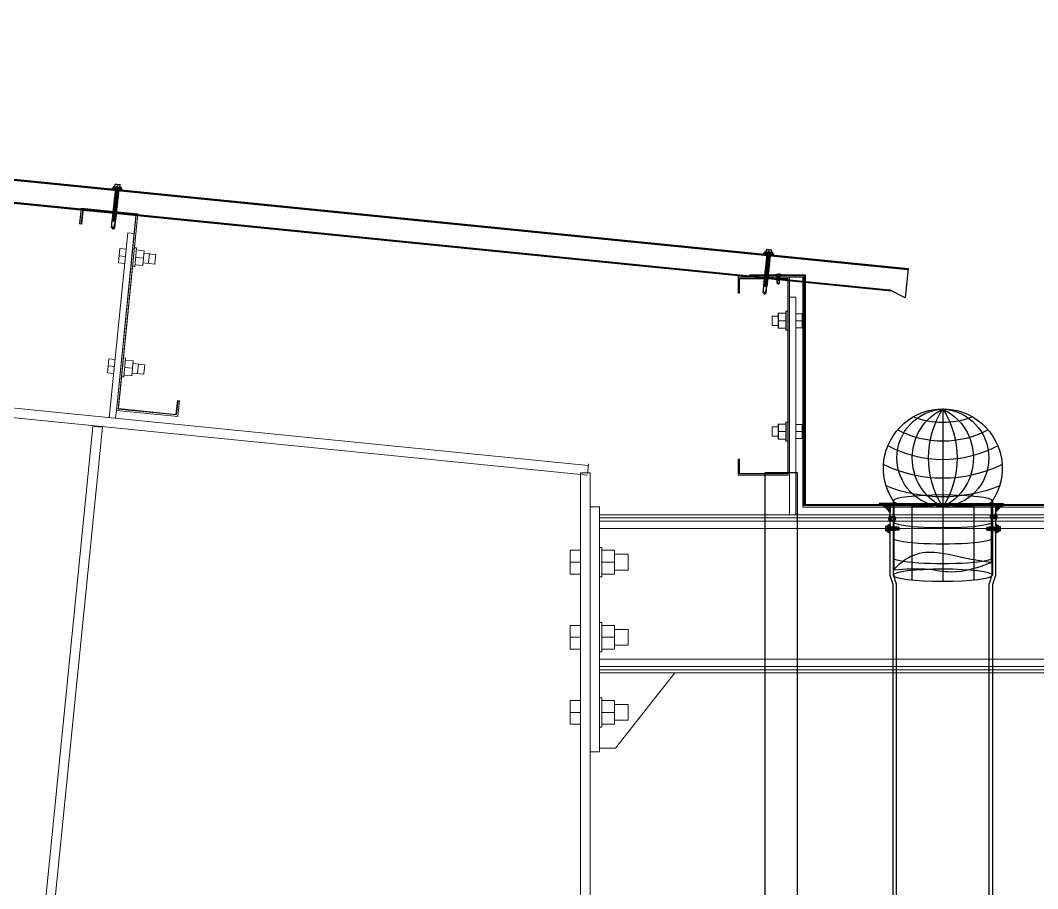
# Model space of a CAD drawing. Header units: inches. Extents: x 1359 to 46357, y -3807 to 191.
# Drawn here: x 23796.55 to 23809.41, y -935.74 to -924.76 of the extents above; entities that cross this region are included whole.
import ezdxf

# ---------------------------------------------------------------- set-up
doc = ezdxf.new("R2010")
doc.units = ezdxf.units.IN
doc.header["$MEASUREMENT"] = 0
doc.linetypes.add('DASHED2', pattern=[9.525, 6.35, -3.175])
for name, color, linetype in [('2', 2, 'Continuous'), ('DOWNPOUT', 52, 'Continuous'), ('flashing', 6, 'Continuous'), ('ROOFING', 4, 'Continuous'), ('STRUCTURE', 1, 'Continuous')]:
    doc.layers.add(name, color=color, linetype=linetype)
for name, color, linetype, lineweight in [('Bolt', 1, 'Continuous', 0), ('Part', 1, 'Continuous', 0), ('S-STEEL-BEAM', 3, 'Continuous', 0)]:
    doc.layers.add(name, color=color, linetype=linetype, lineweight=lineweight)

# ---------------------------------------------------------------- blocks, each defined once
blk = doc.blocks.new('*A698')
at = {"layer": 'S-STEEL-BEAM', "color": 2, "linetype": 'Continuous', "lineweight": 0}
for p, q in [((532.5567, 327.499), (532.5087, 327.499)), ((532.5087, 327.499), (532.5087, 324.8638)), ((532.5567, 327.499), (532.5567, 324.8638)), ((532.5567, 324.8638), (532.5087, 324.8638))]:
    blk.add_line(p, q, dxfattribs=at)
blk = doc.blocks.new('*A704')
at = {"layer": 'S-STEEL-BEAM', "color": 2, "linetype": 'Continuous', "lineweight": 0}
for p, q in [((532.6047, 327.2868), (533.5647, 327.2868)), ((532.6047, 327.2708), (538.5367, 327.2708)), ((532.6047, 327.2548), (538.5207, 327.2548)), ((533.5967, 327.2868), (535.1327, 327.2868)), ((532.6047, 327.2168), (538.4827, 327.2168)), ((532.6047, 326.5568), (537.8227, 326.5568)), ((532.6047, 326.5188), (537.7847, 326.5188)), ((532.6047, 326.5028), (537.7687, 326.5028)), ((532.6047, 326.4868), (537.7527, 326.4868))]:
    blk.add_line(p, q, dxfattribs=at)
blk = doc.blocks.new('*A712')
at = {"layer": 'Bolt', "color": 7, "linetype": 'Continuous', "lineweight": 0}
for p, q in [((530.1736, 328.5687), (530.1807, 328.6404)), ((530.1807, 328.6404), (530.2122, 328.6372)), ((530.2552, 328.645), (530.2652, 328.644)), ((530.2652, 328.644), (530.2556, 328.5484)), ((530.304, 328.63), (530.2642, 328.634)), ((530.2964, 328.5544), (530.304, 328.63)), ((530.1771, 328.6045), (530.2087, 328.6014)), ((530.2604, 328.5962), (530.3002, 328.5922)), ((530.3026, 328.6161), (530.3304, 328.6133)), ((530.326, 328.5688), (530.3304, 328.6133)), ((530.2051, 328.5656), (530.1736, 328.5687)), ((530.2457, 328.5494), (530.2556, 328.5484)), ((530.2566, 328.5584), (530.2964, 328.5544)), ((530.2978, 328.5683), (530.3257, 328.5656)), ((530.3257, 328.5656), (530.326, 328.5688)), ((530.1178, 328.0115), (530.125, 328.0831)), ((530.125, 328.0831), (530.1565, 328.08)), ((530.1995, 328.0877), (530.2094, 328.0867)), ((530.2094, 328.0867), (530.1999, 327.9912)), ((530.2483, 328.0728), (530.2085, 328.0768)), ((530.2407, 327.9972), (530.2483, 328.0728)), ((530.1493, 328.0083), (530.1178, 328.0115)), ((530.1214, 328.0473), (530.1529, 328.0442)), ((530.2047, 328.039), (530.2445, 328.035)), ((530.2421, 328.0111), (530.2699, 328.0083)), ((530.2469, 328.0589), (530.2747, 328.0561)), ((530.2699, 328.0083), (530.2703, 328.0115)), ((530.2703, 328.0115), (530.2747, 328.0561)), ((530.1899, 327.9922), (530.1999, 327.9912)), ((530.2009, 328.0012), (530.2407, 327.9972))]:
    blk.add_line(p, q, dxfattribs=at)
blk = doc.blocks.new('*A719')
at = {"layer": 'Bolt', "color": 7, "linetype": 'Continuous', "lineweight": 0}
for p, q in [((533.4767, 328.2913), (533.4767, 328.2433)), ((533.4767, 328.2913), (533.5087, 328.2913)), ((533.5087, 328.2293), (533.5087, 328.3053)), ((533.5087, 328.3053), (533.5487, 328.3053)), ((533.5087, 328.2673), (533.5487, 328.2673)), ((533.5487, 328.3153), (533.5487, 328.2193)), ((533.5487, 328.3153), (533.5587, 328.3153)), ((533.5967, 328.3033), (533.6284, 328.3033)), ((533.5967, 328.2673), (533.6284, 328.2673)), ((533.6284, 328.3033), (533.6284, 328.2313)), ((533.4767, 328.2433), (533.5087, 328.2433)), ((533.5087, 328.2293), (533.5487, 328.2293)), ((533.5487, 328.2193), (533.5587, 328.2193)), ((533.5967, 328.2313), (533.6284, 328.2313)), ((533.5487, 327.7553), (533.5487, 327.6593)), ((533.5487, 327.7553), (533.5587, 327.7553)), ((533.4767, 327.7313), (533.4767, 327.6833)), ((533.4767, 327.7313), (533.5087, 327.7313)), ((533.5087, 327.6693), (533.5087, 327.7453)), ((533.5087, 327.7453), (533.5487, 327.7453)), ((533.5087, 327.7073), (533.5487, 327.7073)), ((533.5967, 327.7433), (533.6284, 327.7433)), ((533.5967, 327.7073), (533.6284, 327.7073)), ((533.6284, 327.7433), (533.6284, 327.6713)), ((533.4767, 327.6833), (533.5087, 327.6833)), ((533.5087, 327.6693), (533.5487, 327.6693)), ((533.5487, 327.6593), (533.5587, 327.6593)), ((533.5967, 327.6713), (533.6284, 327.6713))]:
    blk.add_line(p, q, dxfattribs=at)
blk = doc.blocks.new('*A722')
at = {"layer": 'S-STEEL-BEAM', "color": 2, "linetype": 'Continuous', "lineweight": 0}
for p, q in [((532.5567, 326.0868), (532.5567, 327.3268)), ((532.5567, 327.3268), (532.6047, 327.3268)), ((532.6047, 326.0868), (532.6047, 327.3268)), ((532.5567, 326.0868), (532.6047, 326.0868))]:
    blk.add_line(p, q, dxfattribs=at)
blk = doc.blocks.new('*A724')
at = {"layer": 'Bolt', "color": 7, "linetype": 'Continuous', "lineweight": 0}
for p, q in [((532.4559, 327.1068), (532.5087, 327.1068)), ((532.4559, 327.1068), (532.4559, 326.9868)), ((532.6047, 327.1208), (532.6167, 327.1208)), ((532.6167, 327.1208), (532.6167, 326.9728)), ((532.6167, 327.1068), (532.6807, 327.1068)), ((532.6807, 327.1068), (532.6807, 326.9868)), ((532.6807, 327.0868), (532.7487, 327.0868)), ((532.7487, 327.0868), (532.7487, 327.0068)), ((532.4559, 327.0468), (532.5087, 327.0468)), ((532.6167, 327.0468), (532.6807, 327.0468)), ((532.4559, 326.9868), (532.5087, 326.9868)), ((532.6807, 326.9868), (532.6167, 326.9868)), ((532.6807, 327.0068), (532.7487, 327.0068)), ((532.6047, 326.9728), (532.6167, 326.9728)), ((532.4559, 326.7268), (532.5087, 326.7268)), ((532.4559, 326.7268), (532.4559, 326.6068)), ((532.6047, 326.7408), (532.6167, 326.7408)), ((532.6167, 326.7408), (532.6167, 326.5928)), ((532.6167, 326.7268), (532.6807, 326.7268)), ((532.6807, 326.7268), (532.6807, 326.6068)), ((532.6807, 326.7068), (532.7487, 326.7068)), ((532.7487, 326.7068), (532.7487, 326.6268)), ((532.4559, 326.6668), (532.5087, 326.6668)), ((532.6167, 326.6668), (532.6807, 326.6668)), ((532.6807, 326.6268), (532.7487, 326.6268)), ((532.4559, 326.6068), (532.5087, 326.6068)), ((532.6047, 326.5928), (532.6167, 326.5928)), ((532.6807, 326.6068), (532.6167, 326.6068)), ((532.4559, 326.3468), (532.5087, 326.3468)), ((532.4559, 326.3468), (532.4559, 326.2268)), ((532.6047, 326.3608), (532.6167, 326.3608)), ((532.6167, 326.3608), (532.6167, 326.2128)), ((532.6167, 326.3468), (532.6807, 326.3468)), ((532.6807, 326.3468), (532.6807, 326.2268)), ((532.6807, 326.3268), (532.7487, 326.3268)), ((532.7487, 326.3268), (532.7487, 326.2468)), ((532.4559, 326.2868), (532.5087, 326.2868)), ((532.6167, 326.2868), (532.6807, 326.2868)), ((532.4559, 326.2268), (532.5087, 326.2268)), ((532.6047, 326.2128), (532.6167, 326.2128)), ((532.6807, 326.2268), (532.6167, 326.2268)), ((532.6807, 326.2468), (532.7487, 326.2468))]:
    blk.add_line(p, q, dxfattribs=at)
blk = doc.blocks.new('*A725')
at = {"layer": 'S-STEEL-BEAM', "color": 2, "linetype": 'Continuous', "lineweight": 0}
for p, q in [((533.5647, 328.3873), (533.5967, 328.3873)), ((533.5967, 328.3873), (533.5967, 327.2868)), ((533.5647, 327.2868), (533.5647, 327.4873)), ((533.5967, 327.2868), (533.5647, 327.2868))]:
    blk.add_line(p, q, dxfattribs=at)
blk = doc.blocks.new('*A726')
at = {"layer": 'S-STEEL-BEAM', "color": 2, "linetype": 'Continuous', "lineweight": 0}
for p, q in [((532.9847, 326.4868), (532.6847, 326.1068)), ((532.6847, 326.1068), (532.6047, 326.1068))]:
    blk.add_line(p, q, dxfattribs=at)
blk = doc.blocks.new('*A727')
at = {"layer": 'Bolt', "color": 7, "linetype": 'Continuous', "lineweight": 0}
for p, q in [((533.4767, 328.2913), (533.4767, 328.2433)), ((533.4767, 328.2913), (533.5071, 328.2913)), ((533.5071, 328.2293), (533.5071, 328.3053)), ((533.5071, 328.3053), (533.5471, 328.3053)), ((533.5071, 328.2673), (533.5471, 328.2673)), ((533.5471, 328.3153), (533.5471, 328.2193)), ((533.5471, 328.3153), (533.5571, 328.3153)), ((533.5967, 328.3033), (533.6284, 328.3033)), ((533.5967, 328.2673), (533.6284, 328.2673)), ((533.6284, 328.3033), (533.6284, 328.2313)), ((533.4767, 328.2433), (533.5071, 328.2433)), ((533.5071, 328.2293), (533.5471, 328.2293)), ((533.5471, 328.2193), (533.5571, 328.2193)), ((533.5967, 328.2313), (533.6284, 328.2313)), ((533.5471, 327.7553), (533.5471, 327.6593)), ((533.5471, 327.7553), (533.5571, 327.7553)), ((533.4767, 327.7313), (533.4767, 327.6833)), ((533.4767, 327.7313), (533.5071, 327.7313)), ((533.5071, 327.6693), (533.5071, 327.7453)), ((533.5071, 327.7453), (533.5471, 327.7453)), ((533.5071, 327.7073), (533.5471, 327.7073)), ((533.5967, 327.7433), (533.6284, 327.7433)), ((533.5967, 327.7073), (533.6284, 327.7073)), ((533.6284, 327.7433), (533.6284, 327.6713)), ((533.4767, 327.6833), (533.5071, 327.6833)), ((533.5071, 327.6693), (533.5471, 327.6693)), ((533.5471, 327.6593), (533.5571, 327.6593)), ((533.5967, 327.6713), (533.6284, 327.6713))]:
    blk.add_line(p, q, dxfattribs=at)
blk = doc.blocks.new('*A735')
at = {"layer": 'S-STEEL-BEAM', "color": 2, "linetype": 'Continuous', "lineweight": 0}
for p, q in [((530.0435, 327.7335), (529.7569, 324.8685)), ((529.8047, 324.8638), (530.0912, 327.7287)), ((530.0912, 327.7287), (530.0435, 327.7335)), ((529.7569, 324.8685), (529.8047, 324.8638))]:
    blk.add_line(p, q, dxfattribs=at)
blk = doc.blocks.new('*A739')
at = {"layer": 'S-STEEL-BEAM', "color": 2, "linetype": 'Continuous', "lineweight": 0}
for p, q in [((529.9766, 328.7653), (529.9846, 328.8449)), ((529.9914, 328.8366), (529.9842, 328.7645)), ((529.9846, 328.8449), (530.2711, 328.8162)), ((530.2628, 328.8094), (529.9914, 328.8366)), ((530.1641, 327.8219), (530.2628, 328.8094)), ((530.2711, 328.8162), (530.1724, 327.8288)), ((529.9842, 328.7645), (529.9766, 328.7653)), ((530.4677, 327.7992), (530.4749, 327.8713)), ((530.4745, 327.7909), (530.4825, 327.8705)), ((530.4749, 327.8713), (530.4825, 327.8705)), ((530.1641, 327.8219), (530.4745, 327.7909)), ((530.1724, 327.8288), (530.4677, 327.7992))]:
    blk.add_line(p, q, dxfattribs=at)
blk = doc.blocks.new('*A747')
at = {"layer": 'S-STEEL-BEAM', "color": 2, "linetype": 'Continuous', "lineweight": 0}
for p, q in [((529.9858, 328.8448), (529.9778, 328.7652)), ((530.2723, 328.8161), (529.9858, 328.8448)), ((529.9878, 328.7642), (529.9947, 328.8338)), ((529.9947, 328.8338), (530.2614, 328.8072)), ((530.2614, 328.8072), (530.1629, 327.8221)), ((530.1738, 327.831), (530.2723, 328.8161)), ((529.9778, 328.7652), (529.9878, 328.7642)), ((530.4713, 327.8716), (530.4644, 327.802)), ((530.4813, 327.8706), (530.4713, 327.8716)), ((530.4733, 327.791), (530.4813, 327.8706)), ((530.1629, 327.8221), (530.4733, 327.791)), ((530.4644, 327.802), (530.1738, 327.831))]:
    blk.add_line(p, q, dxfattribs=at)
blk = doc.blocks.new('*A756')
at = {"layer": 'Bolt', "color": 7, "linetype": 'Continuous', "lineweight": 0}
for p, q in [((530.2552, 328.645), (530.2652, 328.644)), ((530.2652, 328.644), (530.2556, 328.5484)), ((530.2642, 328.634), (530.304, 328.63)), ((530.304, 328.63), (530.2964, 328.5544)), ((530.2604, 328.5962), (530.3002, 328.5922)), ((530.3026, 328.6161), (530.3623, 328.6101)), ((530.3578, 328.5656), (530.3623, 328.6101)), ((530.2457, 328.5494), (530.2556, 328.5484)), ((530.2566, 328.5584), (530.2964, 328.5544)), ((530.2978, 328.5683), (530.3575, 328.5624)), ((530.3575, 328.5624), (530.3578, 328.5656)), ((530.1995, 328.0877), (530.2094, 328.0867)), ((530.2094, 328.0867), (530.1999, 327.9912)), ((530.2085, 328.0768), (530.2483, 328.0728)), ((530.2483, 328.0728), (530.2407, 327.9972)), ((530.2047, 328.039), (530.2445, 328.035)), ((530.2421, 328.0111), (530.3018, 328.0051)), ((530.2469, 328.0589), (530.3066, 328.0529)), ((530.3021, 328.0083), (530.3066, 328.0529)), ((530.1899, 327.9922), (530.1999, 327.9912)), ((530.2009, 328.0012), (530.2407, 327.9972)), ((530.3018, 328.0051), (530.3021, 328.0083))]:
    blk.add_line(p, q, dxfattribs=at)
blk = doc.blocks.new('*A757')
at = {"layer": 'S-STEEL-BEAM', "color": 2, "linetype": 'Continuous', "lineweight": 0}
for p, q in [((530.2206, 328.7208), (530.1271, 327.7854)), ((530.2524, 328.7176), (530.2206, 328.7208)), ((530.1589, 327.7823), (530.1629, 327.8221))]:
    blk.add_line(p, q, dxfattribs=at)
blk = doc.blocks.new('*A767')
at = {"layer": 'S-STEEL-BEAM', "color": 2, "linetype": 'Continuous', "lineweight": 0}
for p, q in [((533.5571, 328.4797), (533.3123, 328.4797)), ((533.3123, 328.4797), (533.3123, 328.4073)), ((533.5571, 327.4949), (533.5571, 328.4797)), ((533.3123, 328.4073), (533.3107, 328.4073)), ((533.3107, 327.5673), (533.3123, 327.5673)), ((533.3123, 327.5673), (533.3123, 327.4949)), ((533.3123, 327.4949), (533.5571, 327.4949))]:
    blk.add_line(p, q, dxfattribs=at)
blk = doc.blocks.new('*A773')
at = {"layer": 'S-STEEL-BEAM', "color": 2, "linetype": 'Continuous', "lineweight": 0}
for p, q in [((533.3047, 328.4073), (533.3047, 328.4873)), ((533.3047, 328.4873), (533.5647, 328.4873)), ((533.5587, 328.4813), (533.3107, 328.4813)), ((533.3107, 328.4813), (533.3107, 328.4073)), ((533.5587, 327.4933), (533.5587, 328.4813)), ((533.5647, 327.4873), (533.5647, 328.4873)), ((533.3107, 328.4073), (533.3047, 328.4073)), ((533.3047, 327.4873), (533.3047, 327.5673)), ((533.3047, 327.5673), (533.3107, 327.5673)), ((533.3107, 327.5673), (533.3107, 327.4933)), ((533.3047, 327.4873), (533.5647, 327.4873)), ((533.3107, 327.4933), (533.5587, 327.4933))]:
    blk.add_line(p, q, dxfattribs=at)
blk = doc.blocks.new('A$C26A6701F')
at = {"layer": 'STRUCTURE', "color": 1, "linetype": 'Continuous'}
for p, q in [((0, 17.21), (1.33, 17.54)), ((0, 17.08), (0, 17.21)), ((0, 17.21), (4, 17.21)), ((0.4, 17.84), (3.6, 17.84)), ((0.4, 17.57), (1.2, 17.57)), ((0.93, 17.84), (0.93, 18.77)), ((0.97, 17.84), (1.03, 18.61)), ((1.07, 18.91), (2.93, 18.91)), ((1.2, 17.57), (2.8, 17.57)), ((1.33, 17.54), (1.33, 17.57)), ((1.33, 17.54), (2.67, 17.54)), ((1.91, 18.61), (1.97, 17.84)), ((2.04, 17.84), (2.1, 18.61)), ((2.67, 17.54), (2.67, 17.57)), ((2.67, 17.54), (4, 17.21)), ((2.8, 17.57), (3.6, 17.57)), ((2.97, 18.61), (3.04, 17.84)), ((3.07, 17.84), (3.07, 18.77)), ((4, 17.21), (4, 17.08)), ((4, 17.08), (0, 17.08)), ((3.94, 16.71), (0.06, 16.71)), ((1.11, 12.88), (2.89, 13.15)), ((1.38, 13.08), (1.11, 12.88)), ((1.11, 12.88), (1.37, 12.77)), ((1.12, 14.3), (2.9, 14.57)), ((1.39, 14.5), (1.12, 14.3)), ((1.12, 14.3), (1.38, 14.19)), ((1.12, 13.82), (2.9, 14.1)), ((1.39, 14.03), (1.12, 13.82)), ((1.12, 13.82), (1.38, 13.72)), ((1.12, 13.35), (2.89, 13.63)), ((1.38, 13.56), (1.12, 13.35)), ((1.12, 13.35), (1.38, 13.24)), ((1.13, 15.25), (2.9, 15.52)), ((1.39, 15.45), (1.13, 15.25)), ((1.13, 15.25), (1.39, 15.14)), ((1.13, 14.77), (2.9, 15.05)), ((1.39, 14.98), (1.13, 14.77)), ((1.13, 14.77), (1.39, 14.66)), ((1.19, 16.71), (1.14, 16.67)), ((1.14, 16.67), (1.4, 16.71)), ((1.14, 16.67), (1.4, 16.56)), ((1.14, 16.2), (2.91, 16.47)), ((1.4, 16.4), (1.14, 16.2)), ((1.14, 16.2), (1.39, 16.09)), ((1.14, 15.72), (2.91, 16)), ((1.4, 15.93), (1.14, 15.72)), ((1.14, 15.72), (1.39, 15.61)), ((1.37, 12.77), (2.71, 12.96)), ((1.38, 14.19), (2.72, 14.38)), ((1.38, 14.03), (1.38, 14.19)), ((1.38, 13.72), (2.72, 13.91)), ((2.69, 13.74), (1.38, 13.56)), ((1.38, 13.56), (1.38, 13.72)), ((1.38, 13.24), (2.72, 13.44)), ((2.69, 13.27), (1.38, 13.08)), ((1.38, 13.24), (1.38, 13.08)), ((1.39, 16.09), (2.73, 16.28)), ((1.39, 15.93), (1.39, 16.09)), ((1.39, 15.61), (2.73, 15.81)), ((2.7, 15.64), (1.39, 15.45)), ((1.39, 15.45), (1.39, 15.61)), ((1.39, 15.14), (2.73, 15.33)), ((2.7, 15.16), (1.39, 14.98)), ((1.39, 14.98), (1.39, 15.14)), ((1.39, 14.66), (2.73, 14.86)), ((2.7, 14.69), (1.39, 14.5)), ((1.39, 14.5), (1.39, 14.67)), ((2.7, 14.21), (1.39, 14.03)), ((1.4, 16.56), (2.42, 16.71)), ((2.71, 16.59), (1.4, 16.4)), ((1.4, 16.4), (1.4, 16.56)), ((2.71, 16.11), (1.4, 15.93)), ((2.68, 12.79), (2.68, 12.96)), ((2.69, 13.74), (2.69, 13.91)), ((2.69, 13.74), (2.89, 13.63)), ((2.69, 13.43), (2.69, 13.27)), ((2.69, 13.27), (2.89, 13.15)), ((2.7, 15.64), (2.7, 15.8)), ((2.7, 15.64), (2.9, 15.52)), ((2.7, 15.16), (2.7, 15.33)), ((2.7, 15.16), (2.9, 15.05)), ((2.7, 14.69), (2.7, 14.85)), ((2.7, 14.69), (2.9, 14.57)), ((2.7, 14.21), (2.7, 14.38)), ((2.7, 14.21), (2.9, 14.1)), ((2.71, 16.59), (2.71, 16.71)), ((2.71, 16.59), (2.91, 16.47)), ((2.71, 16.11), (2.71, 16.28)), ((2.71, 16.11), (2.91, 16)), ((2.71, 12.96), (2.89, 13.15)), ((2.72, 14.38), (2.9, 14.57)), ((2.72, 13.91), (2.9, 14.1)), ((2.72, 13.44), (2.89, 13.63)), ((2.73, 16.28), (2.91, 16.47)), ((2.73, 15.81), (2.91, 16)), ((2.73, 15.33), (2.9, 15.52)), ((2.73, 14.86), (2.9, 15.05)), ((1.07, 8.6), (2.84, 8.88)), ((1.33, 8.81), (1.07, 8.6)), ((1.07, 8.6), (1.33, 8.5)), ((1.08, 9.55), (2.86, 9.83)), ((1.34, 9.76), (1.08, 9.55)), ((1.08, 9.55), (1.34, 9.45)), ((1.08, 9.08), (2.85, 9.36)), ((1.34, 9.29), (1.08, 9.08)), ((1.08, 9.08), (1.34, 8.97)), ((1.09, 10.98), (2.86, 11.25)), ((1.35, 11.18), (1.09, 10.98)), ((1.09, 10.98), (1.35, 10.87)), ((1.09, 10.5), (2.86, 10.78)), ((1.35, 10.71), (1.09, 10.5)), ((1.09, 10.5), (1.35, 10.39)), ((1.09, 10.03), (2.86, 10.3)), ((1.35, 10.23), (1.09, 10.03)), ((1.09, 10.03), (1.34, 9.92)), ((1.1, 11.93), (2.88, 12.2)), ((1.36, 12.13), (1.1, 11.93)), ((1.1, 11.93), (1.36, 11.82)), ((1.1, 11.45), (2.87, 11.73)), ((1.36, 11.66), (1.1, 11.45)), ((1.1, 11.45), (1.36, 11.34)), ((1.11, 12.4), (2.88, 12.68)), ((1.37, 12.61), (1.11, 12.4)), ((1.11, 12.4), (1.37, 12.29)), ((2.64, 9), (1.33, 8.81)), ((1.33, 8.81), (1.34, 8.97)), ((1.33, 8.5), (2.67, 8.69)), ((1.34, 9.92), (2.68, 10.11)), ((2.65, 9.95), (1.34, 9.76)), ((1.34, 9.92), (1.34, 9.76)), ((1.34, 9.45), (2.68, 9.64)), ((2.65, 9.47), (1.34, 9.29)), ((1.34, 9.29), (1.34, 9.45)), ((1.34, 8.97), (2.67, 9.17)), ((2.66, 11.37), (1.35, 11.18)), ((1.35, 11.18), (1.36, 11.34)), ((1.35, 10.87), (2.69, 11.06)), ((2.66, 10.89), (1.35, 10.71)), ((1.35, 10.71), (1.35, 10.87)), ((1.35, 10.39), (2.69, 10.59)), ((2.66, 10.42), (1.35, 10.23)), ((1.35, 10.23), (1.35, 10.39)), ((2.68, 12.32), (1.36, 12.13)), ((1.36, 11.82), (2.7, 12.01)), ((2.67, 11.84), (1.36, 11.66)), ((1.36, 11.66), (1.36, 11.82)), ((1.36, 11.34), (2.7, 11.54)), ((2.68, 12.79), (1.37, 12.61)), ((1.37, 12.61), (1.37, 12.77)), ((1.37, 12.29), (2.71, 12.49)), ((1.37, 12.13), (1.37, 12.29)), ((2.64, 9), (2.64, 9.16)), ((2.64, 9), (2.84, 8.88)), ((2.64, 8.52), (2.64, 8.69)), ((2.65, 10.1), (2.65, 9.95)), ((2.65, 9.95), (2.86, 9.83)), ((2.65, 9.47), (2.65, 9.64)), ((2.65, 9.47), (2.85, 9.36)), ((2.66, 11.37), (2.67, 11.53)), ((2.66, 11.37), (2.86, 11.25)), ((2.66, 10.89), (2.67, 11.06)), ((2.66, 10.89), (2.86, 10.78)), ((2.66, 10.42), (2.66, 10.58)), ((2.66, 10.42), (2.86, 10.3)), ((2.67, 11.84), (2.67, 12.01)), ((2.67, 11.84), (2.87, 11.73)), ((2.67, 9.17), (2.85, 9.36)), ((2.67, 8.69), (2.84, 8.88)), ((2.68, 12.79), (2.88, 12.68)), ((2.68, 12.32), (2.68, 12.48)), ((2.68, 12.32), (2.88, 12.2)), ((2.68, 10.11), (2.86, 10.3)), ((2.68, 9.64), (2.86, 9.83)), ((2.69, 11.06), (2.86, 11.25)), ((2.69, 10.59), (2.86, 10.78)), ((2.7, 12.01), (2.88, 12.2)), ((2.7, 11.54), (2.87, 11.73)), ((2.71, 12.49), (2.88, 12.68)), ((1.03, 4.81), (2.81, 5.09)), ((1.29, 5.02), (1.03, 4.81)), ((1.03, 4.81), (1.29, 4.7)), ((1.03, 4.33), (2.8, 4.61)), ((1.29, 4.54), (1.03, 4.33)), ((1.03, 4.33), (1.28, 4.23)), ((1.04, 5.76), (2.81, 6.03)), ((1.3, 5.96), (1.04, 5.76)), ((1.04, 5.76), (1.3, 5.65)), ((1.04, 5.28), (2.81, 5.56)), ((1.3, 5.49), (1.04, 5.28)), ((1.04, 5.28), (1.29, 5.17)), ((1.05, 6.71), (2.83, 6.98)), ((1.31, 6.91), (1.05, 6.71)), ((1.05, 6.71), (1.31, 6.6)), ((1.05, 6.23), (2.82, 6.51)), ((1.31, 6.44), (1.05, 6.23)), ((1.05, 6.23), (1.31, 6.12)), ((1.06, 8.13), (2.84, 8.41)), ((1.33, 8.34), (1.06, 8.13)), ((1.06, 8.13), (1.32, 8.02)), ((1.06, 7.65), (2.83, 7.93)), ((1.32, 7.86), (1.06, 7.65)), ((1.06, 7.65), (1.32, 7.55)), ((1.06, 7.18), (2.83, 7.46)), ((1.32, 7.39), (1.06, 7.18)), ((1.06, 7.18), (1.32, 7.07)), ((1.28, 4.23), (2.62, 4.42)), ((1.29, 5.17), (2.63, 5.37)), ((2.6, 5.2), (1.29, 5.02)), ((1.29, 5.01), (1.29, 5.17)), ((1.29, 4.7), (2.63, 4.9)), ((2.6, 4.72), (1.29, 4.54)), ((1.29, 4.54), (1.29, 4.7)), ((2.61, 6.15), (1.3, 5.96)), ((1.3, 5.96), (1.31, 6.12)), ((1.3, 5.65), (2.64, 5.84)), ((2.61, 5.67), (1.3, 5.49)), ((1.3, 5.49), (1.3, 5.65)), ((2.63, 7.1), (1.31, 6.91)), ((1.31, 6.6), (2.65, 6.79)), ((2.62, 6.62), (1.31, 6.44)), ((1.31, 6.44), (1.31, 6.6)), ((1.31, 6.12), (2.64, 6.32)), ((1.32, 8.02), (2.66, 8.22)), ((2.63, 8.05), (1.32, 7.86)), ((1.32, 7.86), (1.32, 8.02)), ((1.32, 7.55), (2.66, 7.74)), ((2.63, 7.57), (1.32, 7.39)), ((1.32, 7.39), (1.32, 7.55)), ((1.32, 7.07), (2.66, 7.27)), ((1.32, 6.91), (1.32, 7.07)), ((2.64, 8.52), (1.33, 8.34)), ((1.33, 8.34), (1.33, 8.5)), ((2.6, 5.2), (2.61, 5.36)), ((2.6, 5.2), (2.81, 5.09)), ((2.6, 4.72), (2.6, 4.89)), ((2.6, 4.72), (2.8, 4.61)), ((2.61, 6.15), (2.62, 6.31)), ((2.61, 6.15), (2.81, 6.03)), ((2.61, 5.67), (2.61, 5.84)), ((2.61, 5.67), (2.81, 5.56)), ((2.62, 6.62), (2.62, 6.79)), ((2.62, 6.62), (2.82, 6.51)), ((2.62, 4.42), (2.8, 4.61)), ((2.62, 4.25), (2.62, 4.41)), ((2.63, 8.05), (2.63, 8.21)), ((2.63, 8.05), (2.83, 7.93)), ((2.63, 7.57), (2.63, 7.74)), ((2.63, 7.57), (2.83, 7.46)), ((2.63, 7.1), (2.63, 7.26)), ((2.63, 7.1), (2.83, 6.98)), ((2.63, 5.37), (2.81, 5.56)), ((2.63, 4.9), (2.81, 5.09)), ((2.64, 8.52), (2.84, 8.41)), ((2.64, 6.32), (2.82, 6.51)), ((2.64, 5.84), (2.81, 6.03)), ((2.65, 6.79), (2.83, 6.98)), ((2.66, 8.22), (2.84, 8.41)), ((2.66, 7.74), (2.83, 7.93)), ((2.66, 7.27), (2.83, 7.46)), ((1.02, 3.86), (2.8, 4.14)), ((1.28, 4.07), (1.02, 3.86)), ((1.02, 3.86), (1.28, 3.75)), ((1.28, 3.59), (1.02, 3.38)), ((1.02, 3.38), (2.31, 3.59)), ((1.02, 3.38), (1.28, 3.28)), ((1.27, 0.62), (1.28, 3.28)), ((1.27, 0.62), (1.41, 0.81)), ((1.27, 0.62), (1.88, 0.02)), ((2.62, 4.25), (1.28, 4.07)), ((1.28, 4.07), (1.28, 4.23)), ((1.28, 3.75), (2.62, 3.95)), ((1.28, 3.59), (1.28, 3.75)), ((2.35, 3.74), (1.28, 3.59)), ((1.28, 3.28), (2.21, 3.41)), ((1.67, 0.81), (1.98, 0.02)), ((1.96, 0.08), (2.26, 0.64)), ((1.98, 0.02), (2.6, 0.61)), ((2.38, 0.96), (2.56, 3.71)), ((2.62, 3.78), (2.52, 3.77)), ((2.52, 3.46), (2.61, 3.47)), ((2.54, 3.62), (2.79, 3.66)), ((2.6, 0.61), (2.61, 3.47)), ((2.61, 3.47), (2.79, 3.66)), ((2.8, 4.14), (2.62, 4.25)), ((2.62, 3.95), (2.8, 4.14)), ((2.62, 3.78), (2.62, 3.95)), ((2.79, 3.66), (2.62, 3.78))]:
    blk.add_line(p, q, dxfattribs=at)
for centre, major_axis, ratio, start_param, end_param in [((0.42, 17.71), (0.0956, 0.0956), 1, 0.954633, 3.757756), ((1.07, 18.77), (-0.0943, 0.0943), 1, -0.785398, 0.785398), ((1.47, 18.04), (0.508, 0.508), 1, 0.131933, 1.438864), ((2.54, 18.04), (0.508, 0.508), 1, 0.131933, 1.438864), ((2.93, 18.77), (-0.0943, 0.0943), 1, 3.926991, 5.497787), ((3.55, 17.71), (-0.1, 0.1), 1, 2.701137, 5.152845), ((-1.11, 16.72), (-0.822, 0.822), 1, 3.915086, 4.236522), ((5.1, 16.72), (-1.15, 0.17), 0.90746, -0.177273, 0.177273), ((1.54, 0.72), (0.111, 0.111), 1, 6.085329, 8.011019), ((1.93, 0.09), (0.0625, 0.0625), 1, 3.247504, 4.535451), ((1.82, 3.74), (0.363, 0.363), 1, 4.808661, 5.407478), ((1.79, 0.99), (0.416, 0.416), 1, 4.859665, 5.449971), ((2.44, 3.68), (0.0836, 0.0836), 1, 5.766736, 8.502032)]:
    blk.add_ellipse(centre, major_axis=major_axis, ratio=ratio, start_param=start_param, end_param=end_param, dxfattribs=at)
blk = doc.blocks.new('HFR-1')
at = {"layer": 'STRUCTURE', "color": 1, "linetype": 'Continuous'}
for p, q in [((-5.5, 0), (5.5, 0)), ((-5.2, 0.8), (-3.4, 1.5)), ((5.2, 0.8), (3.4, 1.5)), ((-2.4, -1.2), (-3, -1.6)), ((-3, -1.6), (-2.4, -1.9)), ((-2.4, -1.9), (-3, -2.3)), ((-3, -2.3), (-2.4, -2.6)), ((-2.4, -2.6), (-3, -3)), ((-3, -3), (-2.4, -3.3)), ((-2.4, -3.3), (-3, -3.7)), ((-3, -3.7), (-2.4, -4.1)), ((-2.4, -4.1), (-3, -4.4)), ((-3, -4.4), (-2.4, -4.8)), ((-2.4, -4.8), (-3, -5.1)), ((-3, -5.1), (-2.4, -5.5)), ((-2.4, -5.5), (-3, -5.8)), ((-3, -5.8), (-2.4, -6.2)), ((-2.4, -6.2), (-3, -6.6)), ((-3, -6.6), (-2.4, -6.9)), ((-2.4, -6.9), (-3, -7.3)), ((-3, -7.3), (-2.4, -7.6)), ((-2.4, -7.6), (-3, -8)), ((-3, -8), (-2.4, -8.3)), ((-2.4, -8.3), (-3, -8.7)), ((-3, -8.7), (-2.4, -9)), ((-2.4, -9), (-3, -9.4)), ((-3, -9.4), (-2.4, -9.7)), ((-2.4, -9.7), (-3, -10.1)), ((-3, -10.1), (-2.4, -10.5)), ((-2.4, -10.5), (-3, -10.8)), ((-3, -10.8), (-2.4, -11.2)), ((-2.4, -11.2), (-3, -11.5)), ((-3, -11.5), (-2.4, -11.9)), ((-2.9, -1.6), (2.9, -1.4)), ((-2.9, -2.3), (2.9, -2.1)), ((-2.9, -3), (2.9, -2.8)), ((-2.9, -3.7), (2.9, -3.6)), ((-2.9, -4.4), (2.9, -4.3)), ((-2.9, -5.1), (2.9, -5)), ((-2.9, -5.9), (2.9, -5.7)), ((-2.9, -6.6), (2.9, -6.4)), ((-2.9, -7.3), (2.9, -7.1)), ((-2.9, -8), (2.9, -7.8)), ((-2.9, -8.7), (2.9, -8.5)), ((-2.9, -9.4), (2.9, -9.2)), ((-2.9, -10.1), (1.5, -10)), ((-2.9, -10.8), (1.3, -10.7)), ((-2.9, -11.5), (0.9, -11.4)), ((-2.5, -17.4), (-2.5, -11.8)), ((-2.5, -17.4), (-2, -16.7)), ((-2.5, -17.4), (-0.2, -19.7)), ((2.4, -1.1), (-2.4, -1.2)), ((2.4, -1.8), (-2.4, -1.9)), ((-2.4, -1.9), (2.4, -1.8)), ((-2.4, -2.6), (2.4, -2.5)), ((2.4, -2.5), (-2.4, -2.6)), ((-2.4, -3.3), (2.4, -3.2)), ((2.4, -3.2), (-2.4, -3.3)), ((-2.4, -4.1), (2.4, -3.9)), ((2.4, -3.9), (-2.4, -4.1)), ((-2.4, -4.8), (2.4, -4.6)), ((2.4, -4.6), (-2.4, -4.8)), ((-2.4, -5.5), (2.4, -5.3)), ((2.4, -5.3), (-2.4, -5.5)), ((-2.4, -6.2), (2.4, -6)), ((2.4, -6), (-2.4, -6.2)), ((-2.4, -6.9), (2.4, -6.8)), ((2.4, -6.8), (-2.4, -6.9)), ((-2.4, -7.6), (2.4, -7.5)), ((2.4, -7.5), (-2.4, -7.6)), ((-2.4, -8.3), (2.4, -8.2)), ((2.4, -8.2), (-2.4, -8.3)), ((-2.4, -9), (2.4, -8.9)), ((2.4, -8.9), (-2.4, -9)), ((-2.4, -9.7), (2.4, -9.6)), ((2.4, -9.6), (-2.4, -9.7)), ((1.4, -10.3), (-2.4, -10.5)), ((-2.4, -10.5), (1.4, -10.3)), ((-2.4, -11.2), (1.1, -11.1)), ((1.1, -11.1), (-2.4, -11.2)), ((-2.4, -11.9), (0.4, -11.8)), ((-1, -16.7), (0.2, -19.7)), ((0.1, -19.4), (1.2, -17.3)), ((0.2, -19.7), (2.5, -17.4)), ((1.6, -16.1), (2.3, -10.2)), ((2.2, -10), (2.9, -10)), ((2.2, -11), (2.4, -11)), ((2.4, -11), (2.2, -11)), ((2.2, -11.4), (2.9, -11.4)), ((2.2, -11.7), (2.4, -11.7)), ((2.4, -10.3), (2.3, -10.3)), ((2.3, -10.3), (2.4, -10.3)), ((2.3, -10.7), (2.9, -10.7)), ((2.9, -1.4), (2.4, -1.1)), ((2.4, -1.8), (2.9, -1.4)), ((2.9, -2.1), (2.4, -1.8)), ((2.4, -2.5), (2.9, -2.1)), ((2.9, -2.8), (2.4, -2.5)), ((2.4, -3.2), (2.9, -2.8)), ((2.9, -3.6), (2.4, -3.2)), ((2.4, -3.9), (2.9, -3.6)), ((2.9, -4.3), (2.4, -3.9)), ((2.4, -4.6), (2.9, -4.3)), ((2.9, -5), (2.4, -4.6)), ((2.4, -5.3), (2.9, -5)), ((2.9, -5.7), (2.4, -5.3)), ((2.4, -6), (2.9, -5.7)), ((2.9, -6.4), (2.4, -6)), ((2.4, -6.8), (2.9, -6.4)), ((2.9, -7.1), (2.4, -6.8)), ((2.4, -7.5), (2.9, -7.1)), ((2.9, -7.8), (2.4, -7.5)), ((2.4, -8.2), (2.9, -7.8)), ((2.9, -8.5), (2.4, -8.2)), ((2.4, -8.9), (2.9, -8.5)), ((2.9, -9.2), (2.4, -8.9)), ((2.4, -9.6), (2.9, -9.2)), ((2.9, -10), (2.4, -9.6)), ((2.4, -10.3), (2.9, -10)), ((2.9, -10.7), (2.4, -10.3)), ((2.4, -11), (2.9, -10.7)), ((2.9, -11.4), (2.4, -11)), ((2.4, -11.7), (2.9, -11.4)), ((2.5, -17.4), (2.5, -11.7))]:
    blk.add_line(p, q, dxfattribs=at)
at = {"layer": 'STRUCTURE', "color": 1, "linetype": 'Continuous', "ltscale": 8}
for p in [(-3.4, 1.5), (3.4, 1.5)]:
    blk.add_line(p, (0, 1.5), dxfattribs=at)
at = {"layer": 'STRUCTURE', "color": 1, "linetype": 'DASHED2'}
for p in [(-1.9, 1.5), (1.9, 1.5)]:
    blk.add_line(p, (0, 0), dxfattribs=at)
at = {"layer": 'STRUCTURE', "color": 1, "linetype": 'Continuous', "ltscale": 8}
for centre, start, end in [((-4.7, 0.2), 130.41, 194.8062), ((4.7, 0.2), 345.1938, 49.59)]:
    blk.add_arc(centre, 0.801, start, end, dxfattribs=at)
at = {"layer": 'STRUCTURE', "color": 1, "linetype": 'Continuous'}
for centre, radius, start, end in [((-7.3, -9), 9.14, 58.065, 78.8402), ((5.1, -3.8), 3.83, 84.2039, 134.3621), ((-1.5, -17.1), 0.59, 34.2302, 144.5641), ((0, -19.4), 0.331, 231.6348, 305.4287), ((-0.5, -10.1), 1.93, 296.6041, 355.3922), ((-0.6, -16), 2.2, 324.0048, 357.8268), ((1.9, -10.3), 0.444, 15.9762, 172.6971)]:
    blk.add_arc(centre, radius, start, end, dxfattribs=at)
blk = doc.blocks.new('650')
at = {"color": 240, "true_color": 0xf70828}
blk.add_lwpolyline([(18973.28, -816.117), (18972.74, -816.117), (18972.74, -803.22), (18973.28, -803.22)], close=True, dxfattribs=at)
blk = doc.blocks.new('PHEU THU NUOC')
at = {"color": 8}
blk.add_line((312268.65, -34593.71), (312298.08, -34593.71), dxfattribs=at)
for points in [[(312268.65, -34613.62), (312268.65, -34593.71), (312264, -34593.71), (312264, -34593.95), (312268.41, -34593.95), (312268.41, -34613.9)], [(312298.08, -34611.73), (312298.08, -34593.71), (312301.66, -34593.71), (312301.66, -34593.95), (312298.32, -34593.95), (312298.32, -34611.77)]]:
    blk.add_lwpolyline(points, dxfattribs=at)
blk.add_open_spline([(312268.41, -34613.9), (312273.09, -34608.52), (312281.23, -34607.66), (312290.79, -34610.54), (312296.65, -34611.33), (312298.32, -34611.55)], degree=3, knots=[0, 0, 0, 0, 20.015853, 34.788778, 40.675458, 40.675458, 40.675458, 40.675458], dxfattribs=at)
blk.add_spline([(312298.32, -34611.55), (312285.73, -34614.49), (312279.24, -34613.76), (312268.41, -34613.9)], degree=3, dxfattribs=at)
blk = doc.blocks.new('Short_Self_drilling')
at = {"layer": 'STRUCTURE', "color": 1, "linetype": 'Continuous'}
for p, q in [((6.4, 1.7), (-6.4, 1.7)), ((5.1, 3.8), (-5.1, 3.8)), ((-2.6, 2.9), (-5.1, 2.9)), ((-3.4, 3.8), (-3.4, 6.8)), ((3, 7.2), (-3, 7.2)), ((2.6, 2.9), (-2.6, 2.9)), ((-2.1, 2.8), (-2.1, 2.9)), ((6.3, 0), (0, 0)), ((2.2, 2.8), (2.2, 2.9)), ((2.2, -0.5), (2.2, 0)), ((5.1, 2.9), (2.6, 2.9)), ((3.4, 3.8), (3.4, 6.8)), ((3, -1.2), (-2.7, -0.2)), ((3, -2.7), (-2.7, -1.8)), ((3, -4.2), (-2.7, -3.3)), ((3, -5.8), (-2.7, -4.8)), ((3, -7.3), (-2.7, -6.3)), ((-1.9, -8), (-2.7, -7.9)), ((-2.1, -1.4), (-2.1, -0.9)), ((-2.1, -2.9), (-2.1, -2.4)), ((-2.1, -4.4), (-2.1, -3.9)), ((-2.1, -6), (-2.1, -5.4)), ((-2.1, -7.5), (-2.1, -7)), ((-2.1, -12.3), (-2.1, -8.5)), ((3, -8.8), (-1.1, -8.1)), ((2.1, -12.3), (2.1, -9.1)), ((2.2, -2), (2.2, -1.5)), ((2.2, -3.6), (2.2, -3)), ((2.2, -5.1), (2.2, -4.6)), ((2.2, -6.6), (2.2, -6.1)), ((2.2, -8.1), (2.2, -7.6))]:
    blk.add_line(p, q, dxfattribs=at)
blk.add_lwpolyline([(6.4, 1.3), (6.4, 1.7), (2.1, 2.8), (-2.1, 2.8), (-6.4, 1.7), (-6.4, 1.3)], close=True, dxfattribs=at)
for points in [[(-6.4, 1.3, -0.088869), (-6.3, 0), (0, 0)], [(-0.1, 3.8), (-0.3, 6.2, 0.338878), (-3.1, 6.2), (-3.3, 3.8)], [(3.3, 3.8), (3.1, 6.2, 0.338878), (0.3, 6.2), (0.1, 3.8)], [(2.1, -12.3), (0.2, -14.2, -0.333596), (-0.2, -14.2), (-2.1, -12.3)], [(-0.1, -14), (-1, -12.2, -0.148657), (-1.4, -11.2), (-2, -7.7, -0.815006), (-1.2, -7.8, 0.150833), (-0.8, -8.7)], [(2.1, -12.3), (1.7, -11.7, 0.52242), (0.9, -11.7), (-0.2, -14.2)]]:
    blk.add_lwpolyline(points, format="xyb", dxfattribs=at)
for points in [[(3, -1.2), (2.2, -1.5), (-2.1, -0.8), (-2.7, -0.2), (-2.4, 0)], [(3, -2.7), (2.2, -3), (-2.1, -2.4), (-2.7, -1.8), (-2.1, -1.4), (2.2, -2), (3, -2.7)], [(3, -4.2), (2.2, -4.6), (-2.1, -3.9), (-2.7, -3.3), (-2.1, -2.9), (2.2, -3.6), (3, -4.2)], [(3, -5.8), (2.2, -6.1), (-2.1, -5.4), (-2.7, -4.8), (-2.1, -4.4), (2.2, -5.1), (3, -5.8)], [(3, -7.3), (2.2, -7.6), (-2.1, -7), (-2.7, -6.3), (-2.1, -6), (2.2, -6.6), (3, -7.3)], [(-1.8, -8.5), (-2.1, -8.5), (-2.7, -7.9), (-2.1, -7.5), (-1.8, -7.5)], [(-1.3, -7.6), (2.2, -8.1), (3, -8.8)], [(-1.2, 0), (2.2, -0.5), (3, -1.2)], [(3, -8.8), (2.2, -9.1), (-0.8, -8.7)]]:
    blk.add_lwpolyline(points, dxfattribs=at)
for centre, radius, start, end in [((-5, 3.3), 0.455, 109.7949, 250.2674), ((-3, 6.8), 0.429, 90.0311, 180.0311), ((3, 6.8), 0.429, 0.0311, 90.0311), ((5.1, 3.3), 0.435, 279.7276, 80.3347), ((10, 0.2), 3.74, 162.2963, 182.6103)]:
    blk.add_arc(centre, radius, start, end, dxfattribs=at)
blk = doc.blocks.new('RIVET')
at = {"color": 8}
for p, q in [((-6.3, 1.7), (-6.7, 0)), ((-6.7, 0), (-6.3, -1.7)), ((-6.3, -1.7), (-6.3, 1.7)), ((-5.7, -2.1), (-5.7, 2.1)), ((-1.5, -2), (-1.5, 2)), ((-1.5, 2), (-0.1, 2)), ((0, 2.1), (0, 3.9)), ((0, -2.1), (0, 2.1)), ((0.1, 4), (0.1, 4)), ((0.2, 3.9), (1.1, 2.2)), ((0.2, -3.9), (0.2, 3.9)), ((1.2, 1.8), (1.2, -1.8)), ((1.5, 1.1), (1.2, 1.1)), ((1.5, -1.1), (1.5, 1.1)), ((-0.1, -2), (-1.5, -2)), ((0, -3.9), (0, -2.1)), ((0.1, -4), (0.1, -4)), ((1.1, -2.2), (0.2, -3.9)), ((1.5, -1.1), (1.2, -1.1))]:
    blk.add_line(p, q, dxfattribs=at)
for centre, radius, start, end in [((-5.5, 1.1), 1.01, 101.5667, 142.2309), ((-4, -0.2), 2.84, 64.6352, 125.2369), ((-1.5, 4.7), 2.74, 240.4783, 268.3625), ((-0.1, 2.1), 0.1, 270, 0), ((0.1, 3.9), 0.1, 90, 180), ((0.1, 3.9), 0.1, 26.5651, 90), ((0.2, 1.8), 1, 0, 26.5651), ((8.6, 1), 7.12, 179.0778, 187.9518), ((9.2, -1), 7.76, 172.415, 180.5555), ((-5.5, -1.1), 1.01, 217.7691, 258.4333), ((-4, 0.2), 2.84, 234.7631, 295.3648), ((-1.5, -4.7), 2.74, 91.6375, 119.5217), ((-0.1, -2.1), 0.1, 0, 90), ((0.1, -3.9), 0.1, 180, 270), ((0.1, -3.9), 0.1, 270, 333.4349), ((0.2, -1.8), 1, 333.4349, 0)]:
    blk.add_arc(centre, radius, start, end, dxfattribs=at)
blk = doc.blocks.new('A$C074D4DC8')
at = {"color": 9}
for p, q in [((80, 232.2), (80, 100)), ((13.2, 108.1), (13.2, 8.1)), ((38.4, 101.8), (38.4, 1.8)), ((80, 100), (80, 0)), ((121.6, 101.8), (121.6, 1.8)), ((146.8, 108.1), (146.8, 8.1))]:
    blk.add_line(p, q, dxfattribs=at)
for centre, radius, start, end in [((80, 152.2), 80, 326.5995, 213.4005), ((84.2, 166.1), 66.2, 93.6886, 266.3114), ((112.4, 166.1), 73.6, 116.1115, 243.8885), ((80, 318.7), 105, 247.6912, 292.3088), ((183.7, 166.1), 123, 147.491, 212.509), ((-23.7, 166.1), 123, 327.491, 32.509), ((47.6, 166.1), 73.6, 296.1115, 63.8885), ((75.7, 166.1), 66.2, 273.6886, 86.3114), ((80, 318.7), 130, 241.9999, 298.0001), ((80, 318.7), 155, 241.4707, 298.5293), ((80, 318.7), 180, 243.6718, 296.3282), ((80, 318.7), 205, 248.1186, 291.8814)]:
    blk.add_arc(centre, radius, start, end, dxfattribs=at)
for centre in [(80, 108.1), (80, 8.1)]:
    blk.add_ellipse(centre, major_axis=(-66.8, 0), ratio=0.12167, dxfattribs=at)
for centre in [(80, 79.9), (80, 58.1), (80, 31.6)]:
    blk.add_ellipse(centre, major_axis=(-66.8, 0), ratio=0.12167, start_param=0, end_param=3.141593, dxfattribs=at)
blk = doc.blocks.new('A$C598F7958')
at = {"layer": '2'}
h = blk.add_hatch(color=142, dxfattribs=at)
edge = h.paths.add_edge_path()
edge.add_arc((20.9164, 88.5409), 0.2102, 35.51709, 56.04186)
edge.add_line((21.0339, 88.7153), (21.0875, 88.7153))
edge.add_line((21.0875, 88.7153), (21.0875, 88.6631))
h = blk.add_hatch(color=142, dxfattribs=at)
edge = h.paths.add_edge_path()
edge.add_arc((22.0192, 88.5409), 0.2102, 483.95814, 504.48291, ccw=False)
edge.add_line((21.9018, 88.7153), (21.8481, 88.7153))
edge.add_line((21.8481, 88.7153), (21.8481, 88.6631))
h = blk.add_hatch(color=142, dxfattribs=at)
edge = h.paths.add_edge_path()
edge.add_arc((22.0192, 88.5409), 0.2102, 483.95814, 504.48291, ccw=False)
edge.add_line((21.9018, 88.7153), (21.8481, 88.7153))
edge.add_line((21.8481, 88.7153), (21.8481, 88.6631))
at = {"layer": '2', "color": 142}
for points in [[(21.0339, 88.7153), (21.0875, 88.7153), (21.0875, 88.6631, 0.089796)], [(21.9018, 88.7153), (21.8481, 88.7153), (21.8481, 88.6631, -0.089796)], [(21.9018, 88.7153), (21.8481, 88.7153), (21.8481, 88.6631, -0.089796)]]:
    blk.add_lwpolyline(points, format="xyb", close=True, dxfattribs=at)
at = {"layer": 'DOWNPOUT'}
blk.add_lwpolyline([(21.1098, 65.8564), (21.1098, 88.1433), (21.0875, 88.2096), (21.0875, 88.7153), (21.8481, 88.7153), (21.8481, 88.2096), (21.8259, 88.1433), (21.8259, 65.8564)], close=True, dxfattribs=at)
for points in [[(21.1336, 65.8564), (21.1336, 88.1472), (21.1113, 88.2135), (21.1113, 88.7153)], [(21.8021, 65.8564), (21.8021, 88.1472), (21.8244, 88.2135), (21.8244, 88.7153)]]:
    blk.add_lwpolyline(points, dxfattribs=at)
at = {"layer": 'flashing'}
blk.add_lwpolyline([(20.0741, 90.3806), (20.4729, 90.3806), (20.4729, 88.721), (22.4628, 88.721), (22.4628, 90.1514), (22.8626, 90.1514), (22.8626, 90.1457), (22.4685, 90.1457), (22.4685, 88.7153), (20.4672, 88.7153), (20.4672, 90.3749), (20.0741, 90.3749)], close=True, dxfattribs=at)
at = {"layer": 'Part', "color": 1, "true_color": 0xfa0515}
blk.add_lwpolyline([(19.9884, 90.3749), (20.4672, 90.3749), (20.4672, 88.7153), (22.4685, 88.7153), (22.4685, 90.1457), (23.0169, 90.1457), (23.0169, 90.1343), (22.4799, 90.1343), (22.4799, 88.7039), (20.4557, 88.7039), (20.4557, 90.3635), (19.9884, 90.3635)], close=True, dxfattribs=at)
at = {"layer": 'ROOFING', "color": 3}
for p, q in [((3.2808, 92.2202), (21.2164, 90.4265)), ((3.2808, 92.2144), (21.2158, 90.4208)), ((3.2808, 92.0536), (21.0836, 90.2732)), ((3.2808, 92.0479), (21.0976, 90.2661))]:
    blk.add_line(p, q, dxfattribs=at)
blk.add_lwpolyline([(21.2164, 90.4265), (21.1951, 90.2164), (21.0836, 90.2732)], dxfattribs=at)
at = {"layer": 'S-STEEL-BEAM', "color": 2, "linetype": 'Continuous', "lineweight": 0}
for p, q in [((3.2808, 90.5662), (18.9072, 89.0035)), ((3.2808, 90.4973), (18.9004, 88.9352)), ((18.9015, 88.9466), (18.9084, 89.0148))]:
    blk.add_line(p, q, dxfattribs=at)
at = {"color": 9, "linetype": 'Continuous', "xscale": 0.0171428571414674, "yscale": 0.0171428571414674, "zscale": 0.0171428571414674, "rotation": 354.2894068537288}
for p in [(15.4417, 90.7161), (20.1467, 90.2456)]:
    blk.add_blockref('A$C26A6701F', p, dxfattribs=at)
at = {"lineweight": 0, "xscale": 1.428571428572468, "yscale": 1.428571428571331, "zscale": 1.428571428571428}
for name, p in [('*A739', (-741.8767, -378.9155)), ('*A747', (-741.8767, -378.9155)), ('*A757', (-741.8767, -378.9155)), ('*A712', (-741.8767, -378.9155)), ('*A756', (-741.8767, -378.9155)), ('*A773', (-741.8755, -378.9041)), ('*A767', (-741.8755, -378.9041)), ('*A725', (-741.8755, -378.9041)), ('*A719', (-741.8755, -378.9041)), ('*A727', (-741.8755, -378.9041)), ('*A735', (-741.8755, -378.9041)), ('*A698', (-741.8755, -378.9041)), ('*A722', (-741.8755, -378.9041)), ('*A704', (-741.8755, -378.9041)), ('*A724', (-741.8755, -378.9041)), ('*A726', (-741.8755, -378.9041))]:
    blk.add_blockref(name, p, dxfattribs=at)
at = {"color": 8, "extrusion": (0, 0, -1), "xscale": 0.00341051135546877, "yscale": 0.003410511367974323, "zscale": -0.003410511367401488}
blk.add_blockref('HFR-1', (-20.2802, 90.3806), dxfattribs=at)
at = {"color": 9, "xscale": -0.005362342457374325, "yscale": 0.005362342444186652, "zscale": 0.00536234246785178}
blk.add_blockref('A$C074D4DC8', (21.8967, 88.1676), dxfattribs=at)
at = {"color": 240, "true_color": 0xf70828, "xscale": 0.428571428572468, "yscale": 0.4285714285713311, "zscale": 0.4285714285714285}
blk.add_blockref('650', (-8110.9889, 433.1893), dxfattribs=at)
at = {"color": 9, "linetype": 'Continuous', "xscale": 0.02380952380917734, "yscale": 0.02380952380917734, "zscale": 0.02380952380917734}
blk.add_blockref('PHEU THU NUOC', (-7413.8505, 912.3887), dxfattribs=at)
at = {"color": 1, "yscale": 0.004822168553346273, "zscale": 0.004822168540886145}
for p, xscale, rotation in [((21.0875, 88.5472), 0.004822168529182973, 89.96887281268528), ((21.8481, 88.5472), -0.004822168529182973, 270.0311271873147)]:
    blk.add_blockref('Short_Self_drilling', p, dxfattribs=dict(at, xscale=xscale, rotation=rotation))
at = {"layer": 'flashing', "color": 0, "ltscale": 500, "yscale": 0.005860274287442735, "zscale": 0.005860274268438021}
for p, xscale in [((21.0875, 88.6203), -0.005860274231963558), ((21.8481, 88.634), 0.005860274231963558)]:
    blk.add_blockref('RIVET', p, dxfattribs=dict(at, xscale=xscale))

msp = doc.modelspace()

# ---------------------------------------------------------------- block references
at = {"color": 8, "xscale": 1.75, "yscale": 1.75, "zscale": 1.75}
msp.add_blockref('A$C598F7958', (23770.6419, -1086.1414), dxfattribs=at)

doc.saveas('drawing.dxf')
